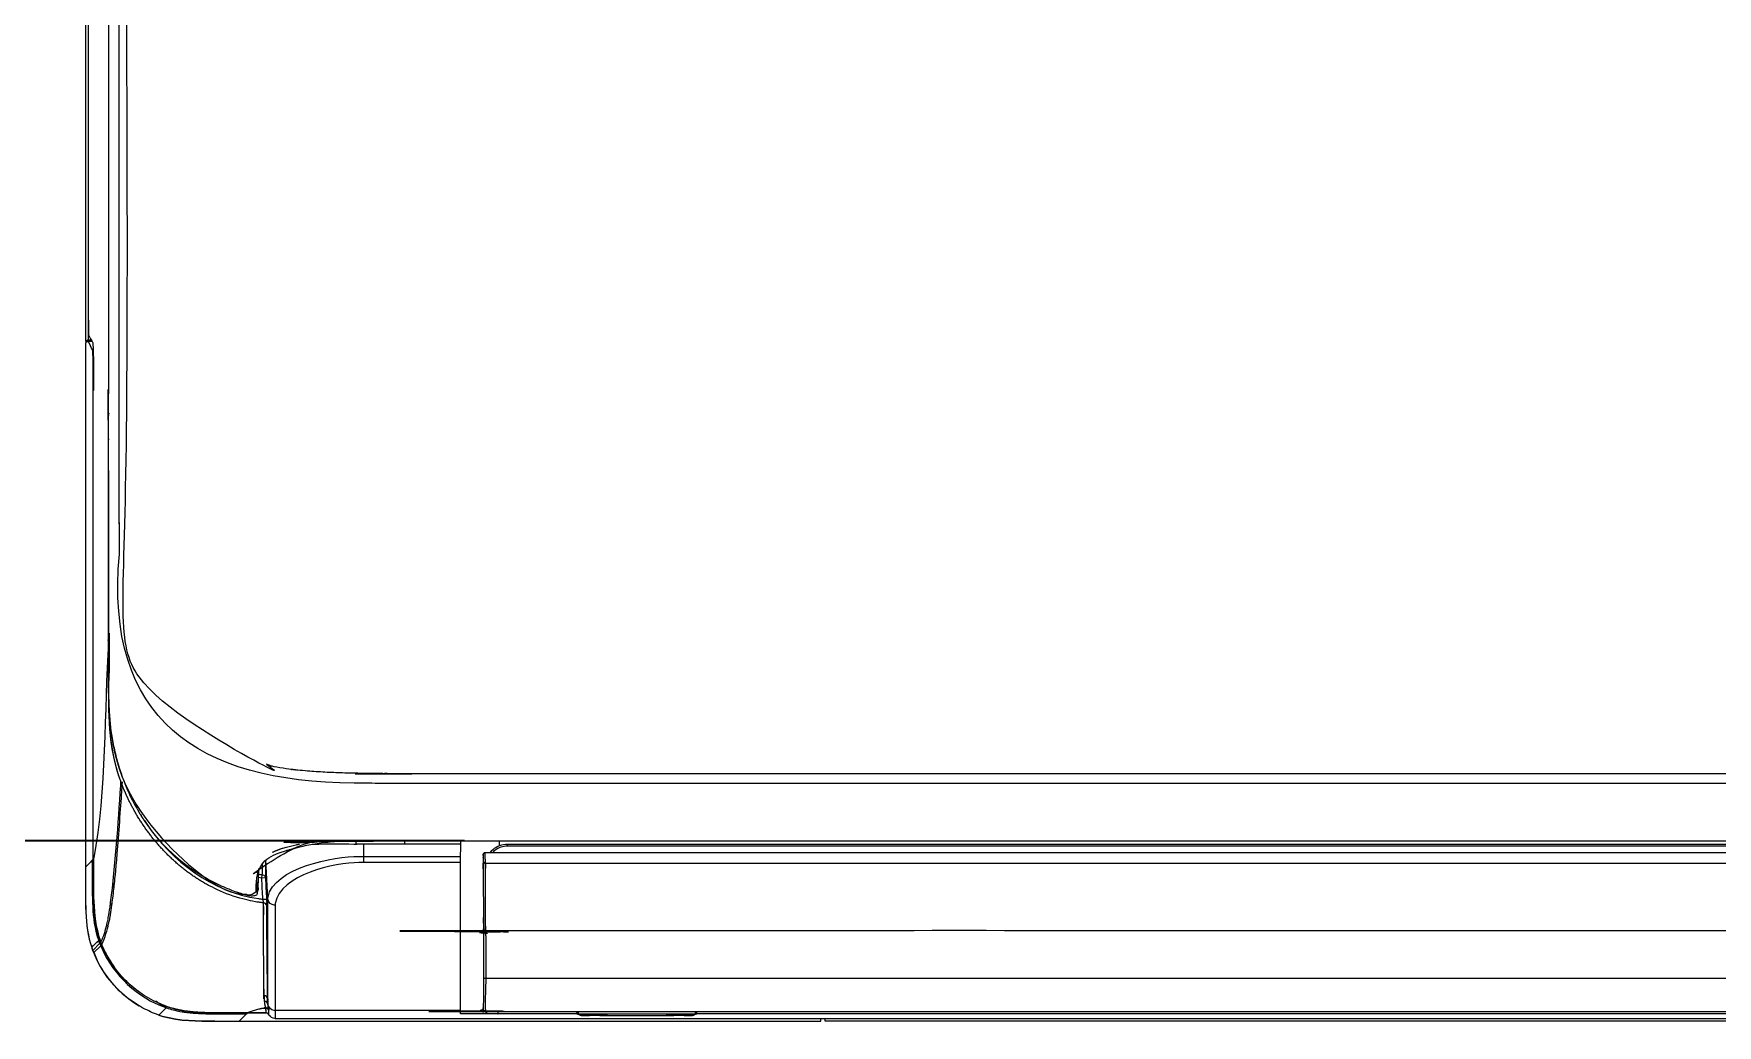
# Model space of a CAD drawing. Header units: millimetres. Extents: x 1291 to 5660, y 748 to 2981.
# Drawn here: x 2935.7 to 3165.5, y 1831.1 to 1966.4 of the extents above; entities that cross this region are included whole.
import ezdxf

# ---------------------------------------------------------------- set-up
doc = ezdxf.new("R2010")
doc.units = ezdxf.units.MM

msp = doc.modelspace()

# ---------------------------------------------------------------- linework, layer by layer
for p, q in [((2980.69, 1855.79), (2980.69, 1853.28)), ((2967.61, 1834.45), (2967.63, 1834.26))]:
    msp.add_line(p, q)
for points in [[(2943.11, 2071.66), (2943.11, 1924.62), (2943.5, 1924.62)], [(2947.36, 1899.49), (2947.34, 1899.49), (2947.34, 2055.33), (2947.36, 2055.33)], [(2943.11, 1924.62), (2942.72, 1924.43), (2943.61, 1924.42)], [(2943.57, 1924.49), (2943.27, 1924.43)], [(2945.8, 1911.08), (2945.95, 1911.08)], [(2945.8, 1887.09), (2945.95, 1887.09)], [(2986.28, 1856.24), (2986.28, 1855.77)], [(2999.19, 1856.24), (2999.19, 1855.53)], [(3635.89, 1855.53), (3635.89, 1855.76), (3000.35, 1855.76)], [(2968.29, 1854.71), (2968.29, 1854.71)], [(2968.3, 1854.71), (2968.31, 1854.72)], [(2997.01, 1854.3), (2997.08, 1854.49), (2997.1, 1854.53), (2997.1, 1854.52), (2997.09, 1854.52), (2997.04, 1854.45), (2997.04, 1854.44), (2997.03, 1854.43)], [(2997.01, 1854.34), (2997.01, 1854.33)], [(2997.01, 1854.26), (2997.01, 1854.28)], [(2997.02, 1853.96), (2997.01, 1854.02)], [(2997.03, 1854.42), (2997.03, 1854.41), (2997.02, 1854.39)], [(2966.19, 1848.99), (2966.19, 1849.03)], [(2945.75, 1845.27), (2945.76, 1845.29)], [(2945.76, 1845.31), (2945.76, 1845.34), (2945.77, 1845.35)], [(2945.77, 1845.37), (2945.77, 1845.38)], [(2945.78, 1845.41), (2945.78, 1845.42), (2945.78, 1845.44)], [(2945.78, 1845.39), (2945.78, 1845.4)], [(2945.79, 1845.47), (2945.8, 1845.47)], [(2945.8, 1845.51), (2945.8, 1845.52)], [(2945.91, 1845.09), (2945.92, 1845.11), (2945.93, 1845.14), (2945.93, 1845.16), (2945.93, 1845.18)], [(2945.93, 1845.21), (2945.94, 1845.21), (2945.94, 1845.22)], [(2967.62, 1834.38), (2967.62, 1834.32)], [(2964.7, 1832.62), (2963.7, 1831.62)], [(2967.29, 1833.48), (2967.28, 1833.47), (2967.27, 1833.47), (2967.27, 1833.47)], [(2967.31, 1833.49), (2967.3, 1833.48)], [(2967.76, 1833.21), (2967.76, 1833.21)], [(2967.77, 1832.51), (2967.77, 1833.15), (2967.76, 1833.16)], [(2967.77, 1833.13), (2967.77, 1833.14)], [(3010.39, 1832.41), (3011.55, 1832.41)], [(3012.95, 1832.41), (3023.03, 1832.41)], [(3024.44, 1832.41), (3025.6, 1832.41)], [(3610.69, 1832.41), (3610.1, 1832.64), (3026.18, 1832.64)], [(3641.95, 1832), (3641.95, 1831.61), (3043.7, 1831.61), (3043.7, 1832)]]:
    msp.add_lwpolyline(points)
for points in [[(2973.66, 1855.78), (2973.93, 1855.79, -0.008737), (2979.35, 1855.81), (2979.69, 1855.8), (2979.69, 1856.26)], [(3000.35, 1855.53), (3000.35, 1855.76), (3000.07, 1855.75, 0.179015), (2998.13, 1854.82), (2997.95, 1854.62)], [(3637.96, 1854.62), (3637.79, 1854.78, 0.16566), (3636.13, 1855.52), (3635.89, 1855.53), (3000.35, 1855.53), (3000.11, 1855.52, 0.16896), (2998.45, 1854.78), (2998.29, 1854.62)], [(2966.39, 1851.71), (2966.44, 1851.7, 0.014667), (2966.83, 1851.63), (2966.87, 1851.62), (2966.88, 1851.77, -0.002678), (2966.89, 1852.88), (2966.89, 1853.21)], [(2993.93, 1833.08), (2968.64, 1833.08), (2968.5, 1833.09, -0.318138), (2967.64, 1833.92), (2967.64, 1833.91), (2967.64, 1836.07), (2967.64, 1836.63), (2967.64, 1848.32), (2967.36, 1853.63)], [(2945.8, 1845.53), (2945.81, 1845.53), (2945.81, 1845.54), (2945.82, 1845.58), (2945.82, 1845.62), (2945.83, 1845.66), (2945.84, 1845.71), (2945.85, 1845.78, 0.010509), (2946.08, 1847.19), (2946.1, 1847.38), (2946.14, 1847.59), (2946.16, 1847.8), (2946.16, 1847.81), (2946.17, 1847.81)], [(2943.69, 1841.37), (2943.75, 1841.26), (2943.78, 1841.14), (2943.69, 1841.37), (2943.73, 1841.28), (2944.71, 1842.26), (2944.7, 1842.25), (2944.71, 1842.22, -0.006322), (2944.54, 1842.66)], [(2943.78, 1841.14, 0.157892), (2949.62, 1833.98), (2950.05, 1833.72)], [(3639.17, 1837.74), (3639.17, 1837.7, -0.316336), (3638.91, 1837.45), (2997.37, 1837.45)], [(3013.99, 1832.43), (3013.95, 1832.43), (3013.93, 1832.42, -0.012324), (3010.56, 1832.42), (3010.55, 1832.43), (3010.01, 1832.64), (3010.01, 1832.64), (3025.97, 1832.64), (3025.44, 1832.43), (3025.43, 1832.42, -0.012324), (3022.06, 1832.42), (3022.04, 1832.43), (3022, 1832.43)]]:
    msp.add_lwpolyline(points, format="xyb")
for points in [[(2967.29, 1851.24), (2967.3, 1851.18), (2966.8, 1851.16), (2966.87, 1851.62), (2966.94, 1851.6, -0.298401)], [(2952.45, 1832.57, -0.038064), (2950.31, 1833.57), (2950.05, 1833.72), (2949.22, 1834.25, -0.133209), (2944.27, 1840.09), (2943.9, 1840.98), (2943.85, 1840.96), (2944.82, 1841.93), (2944.97, 1841.58, 0.206295), (2953.68, 1833.49), (2953.74, 1833.47), (2952.74, 1832.46)]]:
    msp.add_lwpolyline(points, format="xyb", close=True)
msp.add_arc((3025.23, 1832.88), 0.78, 341.9398, 4.8963)
for points, weights, knots in [([(2979.35, 2101.29), (2979.35, 2101.3), (2979.35, 2101.31), (2979.35, 2101.32), (2979.39, 2101.37), (2979.44, 2101.41), (2979.49, 2101.46), (2975.84, 2101.46), (2972.19, 2101.46), (2968.55, 2101.46), (2965.82, 2101.43), (2963.03, 2101.5), (2960.31, 2101.17), (2960.12, 2101.15), (2959.92, 2101.12), (2959.73, 2101.09), (2959.72, 2101.09), (2959.72, 2101.09), (2959.71, 2101.09), (2959.67, 2101.09), (2959.59, 2101.07), (2959.55, 2101.07), (2959.54, 2101.07), (2959.53, 2101.07), (2959.53, 2101.07), (2959.36, 2101.04), (2959.18, 2101.01), (2959.01, 2100.98), (2954.45, 2100.07), (2950.42, 2097.76), (2947.34, 2094.28), (2947.16, 2094.06), (2946.98, 2093.85), (2946.8, 2093.63), (2946.75, 2093.58), (2946.71, 2093.52), (2946.67, 2093.46), (2942.16, 2087.3), (2942.82, 2082.28), (2942.72, 2074.95), (2942.72, 2024.78), (2942.72, 1974.6), (2942.72, 1924.43)], [1, 1, 1, 1, 1, 1, 1, 1, 1, 1, 1, 1, 1, 1, 1, 1, 1, 1, 1, 1, 1, 1, 1, 1, 1, 1, 1, 1, 0.964948511987, 0.964948511987, 1, 1, 1, 1, 1, 1, 1, 1, 1, 1, 1, 1, 1], [0, 0, 0, 0, 1, 1, 1, 2, 2, 2, 3, 3, 3, 4, 4, 4, 5, 5, 5, 6, 6, 6, 7, 7, 7, 8, 8, 8, 9, 9, 9, 9.651426, 9.651426, 9.651426, 10.651426, 10.651426, 10.651426, 11.651426, 11.651426, 11.651426, 12.651426, 12.651426, 12.651426, 13.651426, 13.651426, 13.651426, 13.651426]), ([(3738.44, 1865.44), (3756.58, 1865.09), (3772.7, 1871.08), (3771.19, 1891.97), (3771.19, 1894.54), (3771.19, 1897.11), (3771.19, 1899.68), (3771.19, 1951.55), (3771.19, 2003.42), (3771.19, 2055.29), (3771.19, 2058.02), (3771.18, 2060.74), (3771.18, 2063.46), (3772.54, 2083.18), (3757.44, 2095.67), (3738.52, 2094.87), (3737.74, 2094.87), (3736.96, 2094.88), (3736.17, 2094.89), (3735.47, 2094.89), (3734.77, 2094.89), (3734.07, 2094.9), (3484.07, 2095.21), (3234.07, 2095.2), (2984.08, 2094.89), (2983.81, 2094.89), (2983.54, 2094.89), (2983.27, 2094.89), (2982.18, 2094.87), (2981.08, 2094.86), (2979.99, 2094.85), (2979.73, 2094.85), (2979.47, 2094.84), (2979.21, 2094.84), (2970.79, 2094.72), (2964.48, 2093.02), (2957.88, 2087.59), (2957.65, 2087.39), (2957.42, 2087.18), (2957.18, 2086.98), (2956.96, 2086.76), (2956.73, 2086.55), (2956.51, 2086.34), (2948.36, 2078.09), (2948.16, 2071.47), (2948.25, 2060.36), (2948.25, 2004.99), (2948.25, 1949.61), (2948.25, 1894.23), (2947.82, 1879.34), (2950.73, 1871.2), (2967.27, 1866.62), (2967.52, 1866.56), (2967.77, 1866.51), (2968.02, 1866.45), (2968.03, 1866.45), (2968.03, 1866.45), (2968.04, 1866.45), (2968.05, 1866.45), (2968.05, 1866.45), (2968.06, 1866.45), (2968.94, 1866.26), (2969.83, 1866.11), (2970.73, 1866), (2970.98, 1865.97), (2971.22, 1865.94), (2971.47, 1865.91), (2974.87, 1865.55), (2978.32, 1865.47), (2981.73, 1865.43), (2981.99, 1865.42), (2982.25, 1865.42), (2982.5, 1865.42), (2982.76, 1865.42), (2983.02, 1865.42), (2983.27, 1865.42), (2983.31, 1865.41), (2983.36, 1865.41), (2983.4, 1865.41), (2983.56, 1865.41), (2983.73, 1865.41), (2983.89, 1865.41), (2983.94, 1865.41), (2983.98, 1865.41), (2984.02, 1865.41), (2984.14, 1865.41), (2984.27, 1865.41), (2984.39, 1865.41), (2984.43, 1865.41), (2984.48, 1865.4), (2984.52, 1865.4), (3234.66, 1865.4), (3484.79, 1865.4), (3734.93, 1865.4), (3734.97, 1865.4), (3735.01, 1865.41), (3735.05, 1865.41), (3735.18, 1865.41), (3735.3, 1865.41), (3735.43, 1865.41), (3735.47, 1865.41), (3735.51, 1865.41), (3735.55, 1865.41), (3735.71, 1865.41), (3735.88, 1865.41), (3736.04, 1865.41), (3736.09, 1865.41), (3736.13, 1865.41), (3736.17, 1865.42), (3736.93, 1865.42), (3737.68, 1865.43), (3738.44, 1865.44)], [1, 1, 1, 1, 1, 1, 1, 1, 1, 1, 1, 1, 1, 1, 1, 1, 1, 1, 1, 1, 1, 1, 0.999999493301, 0.999999493301, 1, 1, 1, 1, 1, 1, 1, 1, 1, 1, 1, 1, 1, 1, 1, 1, 1, 1, 1, 1, 1, 1, 1, 1, 1, 1, 1, 1, 1, 1, 1, 1, 1, 1, 1, 1, 1, 0.999399620829, 0.999399620829, 1, 1, 1, 1, 1, 1, 1, 1, 1, 1, 1, 1, 1, 1, 1, 1, 1, 1, 1, 1, 1, 1, 1, 1, 1, 1, 1, 1, 1, 1, 1, 1, 1, 1, 1, 1, 1, 1, 1, 1, 1, 1, 1, 1, 1, 1, 1, 1, 1], [0, 0, 0, 0, 1, 1, 1, 2, 2, 2, 3, 3, 3, 4, 4, 4, 5, 5, 5, 6, 6, 6, 7, 7, 7, 7.002466, 7.002466, 7.002466, 8.002466, 8.002466, 8.002466, 9.002466, 9.002466, 9.002466, 10.002466, 10.002466, 10.002466, 11.002466, 11.002466, 11.002466, 12.002466, 12.002466, 12.002466, 13.002466, 13.002466, 13.002466, 14.002466, 14.002466, 14.002466, 15.002466, 15.002466, 15.002466, 16.002466, 16.002466, 16.002466, 17.002466, 17.002466, 17.002466, 18.002466, 18.002466, 18.002466, 19.002466, 19.002466, 19.002466, 19.087352, 19.087352, 19.087352, 20.087352, 20.087352, 20.087352, 21.087352, 21.087352, 21.087352, 22.087352, 22.087352, 22.087352, 23.087352, 23.087352, 23.087352, 24.087352, 24.087352, 24.087352, 25.087352, 25.087352, 25.087352, 26.087352, 26.087352, 26.087352, 27.087352, 27.087352, 27.087352, 28.087352, 28.087352, 28.087352, 29.087352, 29.087352, 29.087352, 30.087352, 30.087352, 30.087352, 31.087352, 31.087352, 31.087352, 32.087352, 32.087352, 32.087352, 33.087352, 33.087352, 33.087352, 34.087352, 34.087352, 34.087352, 35.087352, 35.087352, 35.087352, 35.087352]), ([(2945.95, 1914.34), (2945.95, 1914.35), (2945.94, 1914.36), (2945.93, 1914.36), (2945.89, 1914.42), (2945.86, 1914.49), (2945.85, 1914.56), (2945.85, 1914.57), (2945.85, 1914.57), (2945.85, 1914.58), (2945.86, 1914.6), (2945.87, 1914.62), (2945.88, 1914.64), (2945.9, 1914.6), (2945.92, 1914.56), (2945.93, 1914.52), (2945.92, 1914.57), (2945.9, 1914.62), (2945.88, 1914.67), (2945.87, 1914.64), (2945.86, 1914.61), (2945.85, 1914.58), (2945.85, 1914.56), (2945.85, 1914.54), (2945.84, 1914.52), (2945.65, 1904.2), (2945.66, 1893.88), (2945.88, 1883.56), (2945.89, 1883.63), (2945.91, 1883.68), (2945.93, 1883.74), (2945.94, 1883.75), (2945.95, 1883.75), (2945.95, 1883.76)], [1, 1, 1, 1, 1, 1, 1, 1, 1, 1, 1, 1, 1, 1, 1, 1, 1, 1, 1, 1, 1, 1, 1, 1, 1, 0.999861893305, 0.999861893305, 1, 1, 1, 1, 1, 1, 1], [0, 0, 0, 0, 1, 1, 1, 2, 2, 2, 3, 3, 3, 4, 4, 4, 5, 5, 5, 6, 6, 6, 7, 7, 7, 8, 8, 8, 8.04071, 8.04071, 8.04071, 9.04071, 9.04071, 9.04071, 10.04071, 10.04071, 10.04071, 10.04071]), ([(2945.95, 1884.58), (2945.95, 1882.79), (2945.96, 1881), (2945.96, 1879.21), (2945.01, 1866.05), (2950.59, 1853.9), (2963.4, 1849.24), (2963.62, 1849.17), (2963.84, 1849.11), (2964.06, 1849.04), (2964.11, 1849.03), (2964.16, 1849.01), (2964.21, 1849), (2964.59, 1848.89), (2965.85, 1848.73), (2966.03, 1849.25), (2966.04, 1849.26), (2966.04, 1849.28), (2966.04, 1849.3), (2966.04, 1849.32), (2966.04, 1849.35), (2966.04, 1849.37), (2966.08, 1850.22), (2966.12, 1851.06), (2966.16, 1851.91), (2966.16, 1851.94), (2966.16, 1851.98), (2966.16, 1852.01), (2966.16, 1852.07), (2966.17, 1852.14), (2966.17, 1852.2), (2966.48, 1854.79), (2971.32, 1855.56), (2973.17, 1855.9), (2973.46, 1855.94), (2973.74, 1855.99), (2974.03, 1856.03), (2974.16, 1856.05), (2974.28, 1856.06), (2974.41, 1856.08), (2975.46, 1856.21), (2976.52, 1856.27), (2977.58, 1856.28), (2977.71, 1856.28), (2977.85, 1856.28), (2977.99, 1856.28), (2978.14, 1856.28), (2978.3, 1856.27), (2978.46, 1856.27), (2979.72, 1856.26), (2980.98, 1856.25), (2982.24, 1856.24), (3233.89, 1856.24), (3485.55, 1856.24), (3737.21, 1856.24), (3738.46, 1856.25), (3739.72, 1856.26), (3740.98, 1856.27), (3741.14, 1856.27), (3741.3, 1856.28), (3741.46, 1856.28), (3741.6, 1856.28), (3741.73, 1856.28), (3741.86, 1856.28), (3742.92, 1856.27), (3743.97, 1856.21), (3745.02, 1856.08), (3745.15, 1856.06), (3745.27, 1856.05), (3745.39, 1856.03), (3745.68, 1855.99), (3745.97, 1855.95), (3746.26, 1855.9), (3748.13, 1855.56), (3752.94, 1854.8), (3753.27, 1852.2), (3753.28, 1852.14), (3753.28, 1852.07), (3753.29, 1852.01), (3753.29, 1851.95), (3753.29, 1851.9), (3753.3, 1851.84), (3753.32, 1851), (3753.38, 1850.15), (3753.4, 1849.31), (3753.41, 1849.31), (3753.41, 1849.3), (3753.41, 1849.3), (3753.41, 1849.28), (3753.41, 1849.26), (3753.41, 1849.25), (3753.61, 1848.72), (3754.83, 1848.89), (3755.23, 1849), (3755.29, 1849.01), (3755.34, 1849.03), (3755.39, 1849.04), (3755.61, 1849.1), (3755.82, 1849.17), (3756.04, 1849.23), (3770.3, 1854.62), (3774.61, 1867.51), (3773.49, 1881.87)], [1, 1, 1, 1, 1, 1, 1, 1, 1, 1, 1, 1, 1, 1, 1, 1, 1, 1, 1, 1, 1, 1, 1, 1, 1, 1, 1, 1, 1, 1, 1, 1, 1, 1, 1, 1, 1, 1, 1, 1, 0.998881785137, 0.998881785137, 1, 1, 1, 1, 1, 1, 1, 0.999996748619, 0.999996748619, 1, 1, 1, 1, 0.999996717854, 0.999996717854, 1, 1, 1, 1, 1, 1, 1, 0.998867150315, 0.998867150315, 1, 1, 1, 1, 1, 1, 1, 1, 1, 1, 1, 1, 1, 1, 1, 1, 1, 1, 1, 1, 1, 1, 1, 1, 1, 1, 1, 1, 1, 1, 1, 1, 1, 1, 1, 1, 1], [0, 0, 0, 0, 1, 1, 1, 2, 2, 2, 3, 3, 3, 4, 4, 4, 5, 5, 5, 6, 6, 6, 7, 7, 7, 8, 8, 8, 9, 9, 9, 10, 10, 10, 11, 11, 11, 12, 12, 12, 13, 13, 13, 13.115855, 13.115855, 13.115855, 14.115855, 14.115855, 14.115855, 15.115855, 15.115855, 15.115855, 15.122101, 15.122101, 15.122101, 16.122101, 16.122101, 16.122101, 16.128377, 16.128377, 16.128377, 17.128377, 17.128377, 17.128377, 18.128377, 18.128377, 18.128377, 18.244988, 18.244988, 18.244988, 19.244988, 19.244988, 19.244988, 20.244988, 20.244988, 20.244988, 21.244988, 21.244988, 21.244988, 22.244988, 22.244988, 22.244988, 23.244988, 23.244988, 23.244988, 24.244988, 24.244988, 24.244988, 25.244988, 25.244988, 25.244988, 26.244988, 26.244988, 26.244988, 27.244988, 27.244988, 27.244988, 28.244988, 28.244988, 28.244988, 29.244988, 29.244988, 29.244988, 30.244988, 30.244988, 30.244988, 30.244988]), ([(2945.95, 1881.81), (2944.78, 1867.28), (2949.46, 1853.97), (2964.14, 1849.01), (2964.37, 1848.95), (2964.59, 1848.9), (2964.82, 1848.84), (2964.83, 1848.84), (2964.85, 1848.83), (2964.86, 1848.83), (2965.16, 1848.76), (2966.01, 1848.65), (2966.19, 1848.98), (2966.19, 1848.99), (2966.19, 1848.99), (2966.19, 1848.99), (2966.19, 1849), (2966.19, 1849), (2966.19, 1849), (2966.21, 1849.03), (2966.21, 1849.05), (2966.21, 1849.07), (2966.21, 1849.08), (2966.21, 1849.08), (2966.21, 1849.09), (2966.21, 1849.65), (2966.22, 1850.21), (2966.22, 1850.77), (2965.93, 1853.24), (2967.71, 1854.06), (2969.74, 1854.78), (2970, 1854.86), (2970.26, 1854.94), (2970.53, 1855.02), (2970.55, 1855.03), (2970.57, 1855.04), (2970.59, 1855.04), (2970.75, 1855.09), (2970.91, 1855.13), (2971.07, 1855.18), (2971.09, 1855.18), (2971.11, 1855.19), (2971.13, 1855.2), (2971.16, 1855.21), (2971.18, 1855.21), (2971.21, 1855.22), (2971.33, 1855.25), (2971.44, 1855.28), (2971.55, 1855.32), (2973.98, 1855.93), (2976.47, 1856.25), (2978.97, 1856.26), (2979.18, 1856.26), (2979.38, 1856.26), (2979.58, 1856.26), (2980.74, 1856.25), (2981.9, 1856.25), (2983.05, 1856.24)], [1, 1, 1, 1, 1, 1, 1, 1, 1, 1, 1, 1, 1, 1, 1, 1, 1, 1, 1, 1, 1, 1, 1, 1, 1, 1, 1, 1, 1, 1, 1, 1, 1, 1, 1, 1, 1, 0.999996525459, 0.999996525459, 1, 1, 1, 1, 1, 1, 1, 1, 1, 1, 0.99510539057, 0.99510539057, 1, 1, 1, 1, 0.999996108628, 0.999996108628, 1], [0, 0, 0, 0, 1, 1, 1, 2, 2, 2, 3, 3, 3, 4, 4, 4, 5, 5, 5, 6, 6, 6, 7, 7, 7, 8, 8, 8, 9, 9, 9, 10, 10, 10, 11, 11, 11, 12, 12, 12, 12.006457, 12.006457, 12.006457, 13.006457, 13.006457, 13.006457, 14.006457, 14.006457, 14.006457, 15.006457, 15.006457, 15.006457, 15.248959, 15.248959, 15.248959, 16.248959, 16.248959, 16.248959, 16.255793, 16.255793, 16.255793, 16.255793]), ([(2967.11, 1835.12), (2967.1, 1835.36), (2967.09, 1835.6), (2967.08, 1835.83), (2967.01, 1839.2), (2967, 1842.57), (2967.03, 1845.94), (2967.04, 1846.55), (2967.04, 1847.16), (2967.04, 1847.77), (2966.77, 1847.81), (2966.5, 1847.85), (2966.22, 1847.89), (2957.96, 1849.15), (2951.18, 1855.64), (2948.02, 1863.17), (2947.91, 1863.43), (2947.81, 1863.68), (2947.71, 1863.93), (2947.7, 1863.74), (2947.69, 1863.55), (2947.67, 1863.36), (2947.41, 1859.07), (2947.07, 1854.78), (2946.65, 1850.49), (2946.65, 1850.44), (2946.64, 1850.38), (2946.63, 1850.32), (2946.63, 1850.27), (2946.62, 1850.21), (2946.62, 1850.16), (2946.61, 1850.1), (2946.6, 1850.05), (2946.6, 1849.99), (2946.59, 1849.94), (2946.59, 1849.88), (2946.58, 1849.83), (2946.51, 1849.1), (2946.42, 1848.38), (2946.32, 1847.66), (2946.32, 1847.66), (2946.32, 1847.65), (2946.32, 1847.64), (2946.32, 1847.64), (2946.32, 1847.64), (2946.32, 1847.63), (2946.32, 1847.63), (2946.32, 1847.62), (2946.31, 1847.62), (2946.25, 1846.99), (2946.13, 1846.33), (2946.03, 1845.69), (2946.02, 1845.64), (2946.01, 1845.58), (2946, 1845.53), (2945.99, 1845.49), (2945.99, 1845.44), (2945.98, 1845.4), (2945.97, 1845.37), (2945.96, 1845.33), (2945.95, 1845.3), (2945.95, 1845.27), (2945.95, 1845.25), (2945.94, 1845.22)], [1, 1, 1, 1, 0.999916451614, 0.999916451614, 1, 1, 1, 1, 1, 1, 1, 1, 1, 1, 1, 1, 1, 1, 1, 1, 0.999886893991, 0.999886893991, 1, 1, 1, 1, 1, 1, 1, 1, 1, 1, 1, 1, 1, 0.999933352995, 0.999933352995, 1, 1, 1, 1, 1, 1, 1, 1, 1, 1, 1, 1, 1, 1, 1, 1, 1, 1, 1, 1, 1, 1, 1, 1, 1], [0, 0, 0, 0, 1, 1, 1, 1.031664, 1.031664, 1.031664, 2.031664, 2.031664, 2.031664, 3.031664, 3.031664, 3.031664, 4.031664, 4.031664, 4.031664, 5.031664, 5.031664, 5.031664, 6.031664, 6.031664, 6.031664, 6.068506, 6.068506, 6.068506, 7.068506, 7.068506, 7.068506, 8.068506, 8.068506, 8.068506, 9.068506, 9.068506, 9.068506, 10.068506, 10.068506, 10.068506, 10.096786, 10.096786, 10.096786, 11.096786, 11.096786, 11.096786, 12.096786, 12.096786, 12.096786, 13.096786, 13.096786, 13.096786, 14.096786, 14.096786, 14.096786, 15.096786, 15.096786, 15.096786, 16.096786, 16.096786, 16.096786, 17.096786, 17.096786, 17.096786, 18.096786, 18.096786, 18.096786, 18.096786]), ([(2993.97, 1855.77), (2990.36, 1855.77), (2986.74, 1855.77), (2983.13, 1855.77), (2982.38, 1855.79), (2981.63, 1855.77), (2980.88, 1855.79), (2980.68, 1855.79), (2980.49, 1855.79), (2980.29, 1855.79), (2980.12, 1855.79), (2979.96, 1855.8), (2979.79, 1855.8), (2979.76, 1855.8), (2979.72, 1855.8), (2979.69, 1855.8)], [1, 1, 1, 1, 1, 1, 1, 1, 1, 1, 0.999814232888, 0.999814232888, 1, 1, 1, 1], [0, 0, 0, 0, 1, 1, 1, 2, 2, 2, 3, 3, 3, 3.047216, 3.047216, 3.047216, 4.047216, 4.047216, 4.047216, 4.047216]), ([(2966.21, 1849.29), (2966.22, 1849.3), (2966.22, 1849.3), (2966.23, 1849.31), (2966.27, 1849.38), (2966.28, 1849.44), (2966.29, 1849.52), (2966.29, 1849.53), (2966.29, 1849.54), (2966.29, 1849.55), (2966.3, 1849.64), (2966.3, 1849.73), (2966.31, 1849.83), (2966.34, 1850.6), (2966.38, 1851.38), (2966.4, 1852.15), (2966.41, 1852.25), (2966.41, 1852.35), (2966.42, 1852.45)], [1, 1, 1, 1, 1, 1, 1, 1, 1, 1, 1, 1, 1, 0.999980613318, 0.999980613318, 1, 1, 1, 1], [0, 0, 0, 0, 1, 1, 1, 2, 2, 2, 3, 3, 3, 4, 4, 4, 4.015253, 4.015253, 4.015253, 5.015253, 5.015253, 5.015253, 5.015253]), ([(2997.02, 1853.5), (2997.02, 1853.49), (2997.02, 1853.48), (2997.02, 1853.47), (2997.02, 1853.11), (2997.02, 1852.76), (2997.03, 1852.4), (2997.03, 1850.21), (2997.04, 1848.02), (2997.06, 1845.84), (2997.06, 1845.31), (2997.06, 1844.78), (2997.06, 1844.26), (2997.06, 1844.12), (2997.06, 1843.98), (2997.06, 1843.85), (2997.08, 1840.36), (2997.08, 1836.87), (2997.04, 1833.38), (2997.04, 1833.33), (2997.04, 1833.29), (2997.03, 1833.25), (2997.03, 1833.23), (2997.04, 1833.22), (2997.04, 1833.2), (2997.05, 1833.08), (2997.18, 1832.96), (2997.29, 1832.95)], [1, 1, 1, 1, 1, 1, 1, 0.999999728494, 0.999999728494, 1, 1, 1, 1, 1, 1, 1, 0.999979062116, 0.999979062116, 1, 1, 1, 1, 1, 1, 1, 1, 1, 1], [0, 0, 0, 0, 1, 1, 1, 2, 2, 2, 2.001805, 2.001805, 2.001805, 3.001805, 3.001805, 3.001805, 4.001805, 4.001805, 4.001805, 4.017656, 4.017656, 4.017656, 5.017656, 5.017656, 5.017656, 6.017656, 6.017656, 6.017656, 7.017656, 7.017656, 7.017656, 7.017656]), ([(2997.06, 1844.26), (2997.06, 1844.25), (2997.06, 1844.23), (2997.06, 1844.22), (2997.08, 1844.1), (2997.2, 1843.99), (2997.31, 1843.98), (2997.33, 1843.98), (2997.35, 1843.98), (2997.36, 1843.98), (2997.36, 1844.24), (2997.36, 1844.49), (2997.36, 1844.75), (2997.35, 1847.21), (2997.34, 1849.68), (2997.33, 1852.14), (2997.32, 1852.49), (2997.32, 1852.85), (2997.32, 1853.21), (2997.32, 1853.38), (2997.32, 1853.54), (2997.32, 1853.71), (2997.32, 1853.75), (2997.31, 1853.78), (2997.31, 1853.82), (2997.31, 1853.95), (2997.31, 1854.08), (2997.31, 1854.2), (2997.31, 1854.23), (2997.31, 1854.25), (2997.31, 1854.28), (2997.31, 1854.39), (2997.31, 1854.5), (2997.31, 1854.62)], [1, 1, 1, 1, 1, 1, 1, 1, 1, 1, 1, 1, 1, 0.999999785303, 0.999999785303, 1, 1, 1, 1, 1, 1, 1, 1, 1, 1, 1, 1, 1, 1, 1, 1, 1, 1, 1], [0, 0, 0, 0, 1, 1, 1, 2, 2, 2, 3, 3, 3, 4, 4, 4, 4.001605, 4.001605, 4.001605, 5.001605, 5.001605, 5.001605, 6.001605, 6.001605, 6.001605, 7.001605, 7.001605, 7.001605, 8.001605, 8.001605, 8.001605, 9.001605, 9.001605, 9.001605, 10.001605, 10.001605, 10.001605, 10.001605]), ([(2967.61, 1834.51), (2967.61, 1834.56), (2967.61, 1834.6), (2967.61, 1834.65), (2967.6, 1834.89), (2967.59, 1835.13), (2967.58, 1835.37), (2967.5, 1838.74), (2967.47, 1842.12), (2967.48, 1845.49), (2967.48, 1846.1), (2967.49, 1846.72), (2967.49, 1847.33), (2967.49, 1847.36), (2967.49, 1847.39), (2967.49, 1847.42), (2967.49, 1847.42), (2967.48, 1847.43), (2967.48, 1847.44), (2967.48, 1847.42), (2967.48, 1847.4), (2967.48, 1847.39), (2967.45, 1847.57), (2967.29, 1847.72), (2967.11, 1847.76), (2967.09, 1847.76), (2967.07, 1847.77), (2967.04, 1847.77), (2967.04, 1847.78), (2967.04, 1847.8), (2967.04, 1847.81), (2967.04, 1847.81), (2967.04, 1847.81), (2967.04, 1847.81), (2967.04, 1847.87), (2967.02, 1847.92), (2967.01, 1847.98), (2967.01, 1847.99), (2967.01, 1848), (2967.01, 1848.01), (2967.01, 1848.01), (2967, 1848.02), (2967, 1848.02), (2966.99, 1848.09), (2966.97, 1848.16), (2966.96, 1848.23), (2966.96, 1848.23), (2966.95, 1848.24), (2966.95, 1848.25), (2966.95, 1848.25), (2966.95, 1848.26), (2966.95, 1848.26), (2967.12, 1848.27), (2967.28, 1848.28), (2967.45, 1848.29)], [1, 1, 1, 1, 1, 1, 1, 0.999934147166, 0.999934147166, 1, 1, 1, 1, 1, 1, 1, 1, 1, 1, 1, 1, 1, 1, 1, 1, 1, 1, 1, 1, 1, 1, 1, 1, 1, 1, 1, 1, 1, 1, 1, 1, 1, 1, 1, 1, 1, 1, 1, 1, 1, 1, 1, 1, 1, 1], [0, 0, 0, 0, 1, 1, 1, 2, 2, 2, 2.028111, 2.028111, 2.028111, 3.028111, 3.028111, 3.028111, 4.028111, 4.028111, 4.028111, 5.028111, 5.028111, 5.028111, 6.028111, 6.028111, 6.028111, 7.028111, 7.028111, 7.028111, 8.028111, 8.028111, 8.028111, 9.028111, 9.028111, 9.028111, 10.028111, 10.028111, 10.028111, 11.028111, 11.028111, 11.028111, 12.028111, 12.028111, 12.028111, 13.028111, 13.028111, 13.028111, 14.028111, 14.028111, 14.028111, 15.028111, 15.028111, 15.028111, 16.028111, 16.028111, 16.028111, 17.028111, 17.028111, 17.028111, 17.028111]), ([(3638.9, 1833.08), (3638.87, 1834.05), (3638.88, 1835.02), (3638.87, 1835.99), (3638.87, 1837.77), (3638.87, 1839.55), (3638.87, 1841.34), (3638.87, 1841.45), (3638.87, 1841.57), (3638.87, 1841.69), (3638.87, 1842.45), (3638.87, 1843.21), (3638.87, 1843.98), (3425.04, 1843.98), (3211.2, 1843.98), (2997.36, 1843.98), (2997.36, 1843.84), (2997.36, 1843.7), (2997.36, 1843.57), (2997.36, 1843.43), (2997.36, 1843.3), (2997.37, 1843.17), (2997.37, 1842.45), (2997.37, 1841.72), (2997.37, 1841), (2997.37, 1840.89), (2997.37, 1840.78), (2997.37, 1840.67), (2997.37, 1839.11), (2997.37, 1837.55), (2997.37, 1835.99), (2997.37, 1835.02), (2997.36, 1834.05), (2997.34, 1833.08), (2997.34, 1833.04), (2997.34, 1832.99), (2997.33, 1832.95), (3211.22, 1832.95), (3425.11, 1832.96), (3638.99, 1832.96)], [1, 1, 1, 1, 1, 1, 1, 1, 1, 1, 1, 1, 1, 1, 1, 1, 1, 1, 1, 1, 1, 1, 1, 1, 1, 1, 1, 1, 1, 1, 1, 0.999965393649, 0.999965393649, 1, 1, 1, 1, 1, 1, 1], [0, 0, 0, 0, 1, 1, 1, 2, 2, 2, 3, 3, 3, 4, 4, 4, 5, 5, 5, 6, 6, 6, 7, 7, 7, 8, 8, 8, 9, 9, 9, 10, 10, 10, 10.020378, 10.020378, 10.020378, 11.020378, 11.020378, 11.020378, 12.020378, 12.020378, 12.020378, 12.020378]), ([(2967.32, 1833.45), (2967.33, 1833.45), (2967.33, 1833.45), (2967.33, 1833.44), (2967.33, 1833.21), (2967.33, 1832.98), (2967.34, 1832.76), (2965.53, 1832.76), (2963.71, 1832.76), (2961.9, 1832.76), (2959.95, 1832.77), (2957.9, 1832.74), (2955.96, 1833.08), (2955.84, 1833.1), (2955.72, 1833.12), (2955.59, 1833.14), (2955.47, 1833.17), (2955.35, 1833.2), (2955.23, 1833.22), (2954.99, 1833.28), (2954.75, 1833.35), (2954.51, 1833.41), (2950.62, 1834.59), (2947.49, 1837.17), (2945.59, 1840.76), (2945.48, 1840.98), (2945.37, 1841.2), (2945.26, 1841.42), (2945.16, 1841.65), (2945.06, 1841.87), (2944.96, 1842.1)], [1, 1, 1, 1, 1, 1, 1, 1, 1, 1, 1, 1, 1, 1, 1, 1, 1, 1, 1, 1, 1, 1, 0.948488004202, 0.948488004202, 1, 1, 1, 1, 1, 1, 1], [0, 0, 0, 0, 1, 1, 1, 2, 2, 2, 3, 3, 3, 4, 4, 4, 5, 5, 5, 6, 6, 6, 7, 7, 7, 7.791374, 7.791374, 7.791374, 8.791374, 8.791374, 8.791374, 9.791374, 9.791374, 9.791374, 9.791374]), ([(2967.11, 1835.09), (2967.12, 1834.85), (2967.14, 1834.61), (2967.14, 1834.38), (2967.14, 1834.37), (2967.14, 1834.37), (2967.14, 1834.36), (2967.15, 1834.32), (2967.15, 1834.28), (2967.15, 1834.24), (2967.16, 1834), (2967.23, 1833.77), (2967.3, 1833.54), (2967.3, 1833.52), (2967.31, 1833.5), (2967.31, 1833.49), (2967.33, 1833.49), (2967.35, 1833.49), (2967.37, 1833.49), (2967.51, 1833.47), (2967.65, 1833.39), (2967.73, 1833.27), (2967.74, 1833.25), (2967.75, 1833.24), (2967.76, 1833.22), (2967.75, 1833.2), (2967.75, 1833.17), (2967.74, 1833.15), (2967.66, 1833.27), (2967.53, 1833.34), (2967.39, 1833.36), (2967.21, 1833.36), (2967.04, 1833.36), (2966.86, 1833.36), (2966.77, 1833.34), (2966.67, 1833.32), (2966.58, 1833.3), (2966.04, 1833.17), (2965.49, 1833.05), (2964.99, 1832.81), (2964.95, 1832.79), (2964.91, 1832.77), (2964.87, 1832.76)], [1, 1, 1, 1, 1, 1, 1, 1, 1, 1, 1, 1, 1, 1, 1, 1, 1, 1, 1, 1, 1, 1, 1, 1, 1, 1, 1, 1, 0.943508170041, 0.943508170041, 1, 1, 1, 1, 1, 1, 1, 1, 1, 1, 1, 1, 1], [0, 0, 0, 0, 1, 1, 1, 2, 2, 2, 3, 3, 3, 4, 4, 4, 5, 5, 5, 6, 6, 6, 7, 7, 7, 8, 8, 8, 9, 9, 9, 9.829276, 9.829276, 9.829276, 10.829276, 10.829276, 10.829276, 11.829276, 11.829276, 11.829276, 12.829276, 12.829276, 12.829276, 13.829276, 13.829276, 13.829276, 13.829276]), ([(2953.78, 1833.45), (2954.52, 1833.2), (2955.28, 1833.02), (2956.05, 1832.9), (2956.12, 1832.89), (2956.2, 1832.88), (2956.27, 1832.87), (2956.34, 1832.86), (2956.42, 1832.85), (2956.49, 1832.84), (2957.92, 1832.66), (2959.38, 1832.64), (2960.82, 1832.63), (2960.85, 1832.63), (2960.89, 1832.63), (2960.92, 1832.62), (2962.18, 1832.62), (2963.44, 1832.62), (2964.7, 1832.62), (2964.71, 1832.63), (2964.71, 1832.63), (2964.71, 1832.63), (2964.74, 1832.66), (2964.79, 1832.7), (2964.82, 1832.72), (2964.82, 1832.72), (2964.83, 1832.72), (2964.84, 1832.73)], [1, 0.997464831282, 0.997464831282, 1, 1, 1, 1, 1, 1, 1, 1, 1, 1, 1, 1, 1, 1, 1, 1, 1, 1, 1, 1, 1, 1, 1, 1, 1], [0, 0, 0, 0, 0.174474, 0.174474, 0.174474, 1.174474, 1.174474, 1.174474, 2.174474, 2.174474, 2.174474, 3.174474, 3.174474, 3.174474, 4.174474, 4.174474, 4.174474, 5.174474, 5.174474, 5.174474, 6.174474, 6.174474, 6.174474, 7.174474, 7.174474, 7.174474, 8.174474, 8.174474, 8.174474, 8.174474])]:
    msp.add_rational_spline(points, weights, degree=3, knots=knots)
for points, knots in [([(2947.7, 1863.97), (2947.66, 1864.06), (2947.63, 1864.15), (2947.59, 1864.24), (2947.59, 1864.25), (2947.58, 1864.27), (2947.58, 1864.28), (2947.57, 1864.31), (2947.55, 1864.34), (2947.54, 1864.37), (2947.44, 1864.63), (2947.36, 1864.91), (2947.26, 1865.17), (2947.25, 1865.2), (2947.24, 1865.24), (2947.23, 1865.27), (2947.22, 1865.3), (2947.21, 1865.34), (2947.2, 1865.37), (2945.75, 1869.89), (2945.93, 1874.78), (2945.88, 1879.48), (2945.91, 1939.13), (2945.93, 1998.78), (2945.95, 2058.43), (2945.95, 2060.54), (2945.96, 2062.66), (2945.96, 2064.77), (2944.55, 2087.31), (2959.5, 2100.34), (2981.67, 2098.36), (2983.07, 2098.37), (2984.48, 2098.37), (2985.89, 2098.37)], [0, 0, 0, 0, 1, 1, 1, 2, 2, 2, 3, 3, 3, 4, 4, 4, 5, 5, 5, 6, 6, 6, 7, 7, 7, 8, 8, 8, 9, 9, 9, 10, 10, 10, 11, 11, 11, 11]), ([(2943.78, 1923.2), (2943.76, 1923.2), (2943.74, 1923.2), (2943.72, 1923.2), (2943.51, 1923.6), (2943.31, 1924.01), (2943.11, 1924.42), (2942.98, 1924.36), (2942.86, 1924.29), (2942.73, 1924.23), (2942.73, 1900.37), (2942.73, 1876.51), (2942.73, 1852.66), (2942.73, 1852.47), (2942.73, 1852.29), (2942.73, 1852.11), (2942.81, 1848.82), (2942.5, 1845.44), (2943.4, 1842.24), (2943.46, 1842.06), (2943.52, 1841.88), (2943.58, 1841.69), (2943.58, 1841.69), (2943.58, 1841.69), (2943.58, 1841.69)], [0, 0, 0, 0, 1, 1, 1, 2, 2, 2, 3, 3, 3, 4, 4, 4, 5, 5, 5, 6, 6, 6, 7, 7, 7, 8, 8, 8, 8]), ([(2943.13, 1927.3), (2943.14, 1926.65), (2943.12, 1925.98), (2943.16, 1925.33), (2943.16, 1925.32), (2943.16, 1925.31), (2943.16, 1925.3), (2943.35, 1924.93), (2943.53, 1924.56), (2943.72, 1924.19), (2943.72, 1924.16), (2943.73, 1924.12), (2943.74, 1924.09), (2943.83, 1922.28), (2943.82, 1920.43), (2943.83, 1918.62), (2943.83, 1918.31), (2943.83, 1918), (2943.83, 1917.69)], [0, 0, 0, 0, 1, 1, 1, 2, 2, 2, 3, 3, 3, 4, 4, 4, 5, 5, 5, 6, 6, 6, 6]), ([(2944.8, 1842.4), (2944.73, 1842.59), (2944.67, 1842.77), (2944.6, 1842.95), (2943.81, 1845.33), (2943.84, 1847.84), (2943.8, 1850.31), (2943.8, 1873.37), (2943.8, 1896.43), (2943.8, 1919.5), (2943.78, 1920.69), (2943.8, 1921.92), (2943.73, 1923.12), (2943.73, 1923.14), (2943.72, 1923.17), (2943.72, 1923.2)], [0, 0, 0, 0, 1, 1, 1, 2, 2, 2, 3, 3, 3, 4, 4, 4, 5, 5, 5, 5]), ([(3772.09, 1899.68), (3772.08, 1897.37), (3772.08, 1895.05), (3772.07, 1892.73), (3773.69, 1870.85), (3758, 1863.71), (3738.41, 1864.1), (3737.67, 1864.09), (3736.92, 1864.08), (3736.18, 1864.08), (3736.1, 1864.08), (3736.01, 1864.08), (3735.93, 1864.08), (3735.89, 1864.07), (3735.85, 1864.07), (3735.81, 1864.07), (3735.56, 1864.07), (3735.3, 1864.07), (3735.05, 1864.07), (3735.01, 1864.07), (3734.97, 1864.07), (3734.93, 1864.07), (3484.79, 1864.07), (3234.66, 1864.07), (2984.52, 1864.07), (2984.48, 1864.07), (2984.43, 1864.07), (2984.39, 1864.07), (2984.14, 1864.07), (2983.89, 1864.07), (2983.64, 1864.07), (2983.6, 1864.07), (2983.56, 1864.07), (2983.51, 1864.08), (2983.43, 1864.08), (2983.35, 1864.08), (2983.26, 1864.08), (2981.98, 1864.09), (2980.7, 1864.11), (2979.41, 1864.13), (2958.12, 1864.24), (2945.27, 1872.84), (2947.36, 1895.39), (2947.36, 1896.82), (2947.36, 1898.25), (2947.36, 1899.68)], [0, 0, 0, 0, 1, 1, 1, 2, 2, 2, 3, 3, 3, 4, 4, 4, 5, 5, 5, 6, 6, 6, 7, 7, 7, 8, 8, 8, 9, 9, 9, 10, 10, 10, 11, 11, 11, 12, 12, 12, 13, 13, 13, 14, 14, 14, 15, 15, 15, 15]), ([(2945.84, 1883.66), (2945.85, 1883.64), (2945.85, 1883.62), (2945.85, 1883.6), (2945.86, 1883.57), (2945.87, 1883.54), (2945.88, 1883.52), (2945.88, 1883.48), (2945.88, 1883.44), (2945.88, 1883.4), (2945.27, 1874.17), (2945.59, 1862.9), (2943.86, 1853.91), (2943.85, 1853.89), (2943.84, 1853.87), (2943.83, 1853.85), (2943.83, 1853.66), (2943.83, 1853.47), (2943.83, 1853.28), (2943.93, 1849.76), (2943.53, 1846.09), (2944.73, 1842.7), (2944.76, 1842.61), (2944.8, 1842.52), (2944.83, 1842.42), (2944.84, 1842.44), (2944.85, 1842.45), (2944.86, 1842.47), (2944.86, 1842.48), (2944.87, 1842.5), (2944.88, 1842.52), (2945.24, 1843.16), (2945.45, 1844.01), (2945.63, 1844.73), (2945.64, 1844.74), (2945.64, 1844.75), (2945.64, 1844.76), (2945.64, 1844.78), (2945.65, 1844.79), (2945.65, 1844.8), (2945.65, 1844.82), (2945.66, 1844.83), (2945.66, 1844.84), (2945.66, 1844.86), (2945.66, 1844.87), (2945.67, 1844.88), (2945.7, 1844.99), (2945.72, 1845.11), (2945.74, 1845.23), (2945.75, 1845.23), (2945.75, 1845.24), (2945.75, 1845.25)], [0, 0, 0, 0, 1, 1, 1, 2, 2, 2, 3, 3, 3, 4, 4, 4, 5, 5, 5, 6, 6, 6, 7, 7, 7, 8, 8, 8, 9, 9, 9, 10, 10, 10, 11, 11, 11, 12, 12, 12, 13, 13, 13, 14, 14, 14, 15, 15, 15, 16, 16, 16, 17, 17, 17, 17]), ([(2945.85, 1883.6), (2945.85, 1883.61), (2945.85, 1883.62), (2945.85, 1883.62), (2945.86, 1883.71), (2945.89, 1883.8), (2945.93, 1883.87), (2945.94, 1883.88), (2945.95, 1883.89), (2945.95, 1883.89)], [0, 0, 0, 0, 1, 1, 1, 2, 2, 2, 3, 3, 3, 3]), ([(2946.17, 1847.82), (2946.84, 1853.1), (2947.19, 1858.49), (2947.55, 1863.81), (2947.56, 1863.96), (2947.57, 1864.12), (2947.58, 1864.28), (2947.52, 1864.43), (2947.47, 1864.58), (2947.42, 1864.72), (2945.42, 1870.43), (2946.02, 1876.61), (2945.88, 1882.53), (2945.88, 1882.86), (2945.88, 1883.18), (2945.88, 1883.51), (2945.91, 1883.51), (2945.93, 1883.51), (2945.95, 1883.51)], [0, 0, 0, 0, 1, 1, 1, 2, 2, 2, 3, 3, 3, 4, 4, 4, 5, 5, 5, 6, 6, 6, 6]), ([(2950.71, 1859.13), (2950.82, 1858.97), (2950.93, 1858.8), (2951.04, 1858.63), (2954.55, 1853.42), (2960.04, 1849.29), (2966.35, 1848.35), (2966.55, 1848.32), (2966.75, 1848.29), (2966.95, 1848.26), (2966.9, 1849.23), (2966.85, 1850.19), (2966.8, 1851.16), (2966.78, 1851.16), (2966.77, 1851.16), (2966.76, 1851.16), (2966.64, 1851.18), (2966.53, 1851.21), (2966.41, 1851.23), (2966.4, 1851.23), (2966.38, 1851.23), (2966.37, 1851.23)], [0, 0, 0, 0, 1, 1, 1, 2, 2, 2, 3, 3, 3, 4, 4, 4, 5, 5, 5, 6, 6, 6, 7, 7, 7, 7]), ([(2968.64, 1847.46), (2968.59, 1847.46), (2968.54, 1847.46), (2968.49, 1847.47), (2968.1, 1847.51), (2967.73, 1847.8), (2967.65, 1848.19), (2967.65, 1848.24), (2967.64, 1848.28), (2967.64, 1848.32), (2967.64, 1848.4), (2967.65, 1848.49), (2967.65, 1848.57), (2968.4, 1852.55), (2976.76, 1854.18), (2980.02, 1854.1), (2980.24, 1854.1), (2980.47, 1854.11), (2980.69, 1854.11), (2985.11, 1854.11), (2989.52, 1854.11), (2993.94, 1854.11), (2993.95, 1854.66), (2993.96, 1855.22), (2993.97, 1855.77), (2993.98, 1855.93), (2993.99, 1856.09), (2993.99, 1856.24)], [0, 0, 0, 0, 1, 1, 1, 2, 2, 2, 3, 3, 3, 4, 4, 4, 5, 5, 5, 6, 6, 6, 7, 7, 7, 8, 8, 8, 9, 9, 9, 9]), ([(2968.28, 1854.71), (2968.28, 1854.71), (2968.28, 1854.7), (2968.28, 1854.7), (2968.28, 1854.7), (2968.28, 1854.7), (2968.27, 1854.7), (2968.36, 1854.74), (2968.44, 1854.78), (2968.52, 1854.82), (2969.47, 1855.24), (2970.47, 1855.49), (2971.48, 1855.71), (2971.64, 1855.74), (2971.8, 1855.76), (2971.95, 1855.79)], [0, 0, 0, 0, 1, 1, 1, 2, 2, 2, 3, 3, 3, 4, 4, 4, 5, 5, 5, 5]), ([(2968.32, 1854.72), (2968.37, 1854.75), (2968.42, 1854.77), (2968.47, 1854.79), (2968.93, 1855.01), (2969.39, 1855.16), (2969.87, 1855.31), (2969.94, 1855.32), (2970, 1855.34), (2970.07, 1855.36)], [0, 0, 0, 0, 1, 1, 1, 2, 2, 2, 3, 3, 3, 3]), ([(2993.93, 1853.28), (2989.51, 1853.28), (2985.1, 1853.28), (2980.69, 1853.28), (2980.48, 1853.27), (2980.27, 1853.27), (2980.06, 1853.27), (2976.82, 1853.32), (2969.3, 1851.64), (2968.65, 1847.7), (2968.64, 1847.62), (2968.64, 1847.54), (2968.64, 1847.46), (2968.64, 1842.3), (2968.64, 1837.15), (2968.64, 1832), (3229.36, 1832), (3490.08, 1832), (3750.81, 1832), (3750.81, 1832.88), (3750.81, 1833.76), (3750.81, 1834.64), (3750.81, 1834.72), (3750.81, 1834.8), (3750.81, 1834.88), (3750.81, 1839.07), (3750.81, 1843.26), (3750.81, 1847.46), (3750.81, 1847.54), (3750.8, 1847.62), (3750.8, 1847.71), (3750.12, 1851.65), (3742.64, 1853.32), (3739.38, 1853.27), (3739.17, 1853.27), (3738.96, 1853.27), (3738.75, 1853.28), (3706.61, 1853.28), (3674.46, 1853.28), (3642.31, 1853.28)], [0, 0, 0, 0, 1, 1, 1, 2, 2, 2, 3, 3, 3, 4, 4, 4, 5, 5, 5, 6, 6, 6, 7, 7, 7, 8, 8, 8, 9, 9, 9, 10, 10, 10, 11, 11, 11, 12, 12, 12, 13, 13, 13, 13]), ([(2943.8, 1853.73), (2943.44, 1853.37), (2943.09, 1853.01), (2942.73, 1852.66), (2942.73, 1852.47), (2942.73, 1852.29), (2942.73, 1852.11), (2942.81, 1848.81), (2942.5, 1845.43), (2943.41, 1842.22), (2943.46, 1842.04), (2943.52, 1841.87), (2943.58, 1841.69), (2943.9, 1842.02), (2944.22, 1842.34), (2944.54, 1842.66), (2944.47, 1842.88), (2944.4, 1843.1), (2944.33, 1843.32), (2943.54, 1846.2), (2943.75, 1849.4), (2943.7, 1852.38), (2943.7, 1852.79), (2943.7, 1853.21), (2943.7, 1853.62)], [0, 0, 0, 0, 1, 1, 1, 2, 2, 2, 3, 3, 3, 4, 4, 4, 5, 5, 5, 6, 6, 6, 7, 7, 7, 8, 8, 8, 8]), ([(2943.8, 1853.79), (2943.8, 1853.78), (2943.8, 1853.78), (2943.79, 1853.77), (2943.77, 1853.7), (2943.76, 1853.69), (2943.71, 1853.64)], [0, 0, 0, 0, 1, 1, 1, 2, 2, 2, 2]), ([(2967.3, 1853.58), (2967.3, 1852.78), (2967.3, 1851.98), (2967.3, 1851.18), (2967.35, 1850.22), (2967.4, 1849.25), (2967.45, 1848.29), (2967.45, 1848.27), (2967.45, 1848.26), (2967.45, 1848.25), (2967.45, 1848.24), (2967.45, 1848.23), (2967.46, 1848.22), (2967.45, 1848.12), (2967.47, 1848.02), (2967.47, 1847.92), (2967.47, 1847.91), (2967.47, 1847.89), (2967.47, 1847.88), (2967.47, 1847.86), (2967.47, 1847.84), (2967.47, 1847.82), (2967.48, 1847.69), (2967.48, 1847.56), (2967.48, 1847.44)], [0, 0, 0, 0, 1, 1, 1, 2, 2, 2, 3, 3, 3, 4, 4, 4, 5, 5, 5, 6, 6, 6, 7, 7, 7, 8, 8, 8, 8]), ([(3639.18, 1844.22), (3639.17, 1844.11), (3639.04, 1843.98), (3638.92, 1843.98), (3638.9, 1843.98), (3638.89, 1843.98), (3638.87, 1843.98), (3638.88, 1844.24), (3638.88, 1844.49), (3638.88, 1844.75), (3638.88, 1847.21), (3638.91, 1849.68), (3638.91, 1852.14), (3638.92, 1852.49), (3638.92, 1852.85), (3638.92, 1853.21), (3638.92, 1853.51), (3638.92, 1853.82), (3638.92, 1854.13), (3638.92, 1854.15), (3638.92, 1854.18), (3638.92, 1854.2), (3638.92, 1854.34), (3638.92, 1854.48), (3638.92, 1854.62), (3425.04, 1854.61), (3211.16, 1854.61), (2997.27, 1854.61), (2997.27, 1854.61), (2997.27, 1854.61), (2997.27, 1854.61), (2997.18, 1854.6), (2997.17, 1854.58), (2997.1, 1854.53)], [0, 0, 0, 0, 1, 1, 1, 2, 2, 2, 3, 3, 3, 4, 4, 4, 5, 5, 5, 6, 6, 6, 7, 7, 7, 8, 8, 8, 9, 9, 9, 10, 10, 10, 11, 11, 11, 11]), ([(2997.01, 1854.35), (2997.02, 1854.04), (2997.02, 1853.74), (2997.02, 1853.43), (2997.05, 1853.3), (2997.15, 1853.23), (2997.27, 1853.21), (3211.16, 1853.21), (3425.04, 1853.21), (3638.92, 1853.21)], [0, 0, 0, 0, 1, 1, 1, 2, 2, 2, 3, 3, 3, 3]), ([(3009.81, 1832.64), (3004.85, 1832.63), (2999.89, 1832.63), (2994.93, 1832.62), (2994.6, 1832.63), (2994.27, 1832.61), (2993.94, 1832.64), (2993.94, 1832.64), (2993.93, 1832.64), (2993.93, 1832.64), (2993.93, 1832.78), (2993.93, 1832.93), (2993.93, 1833.08), (2993.93, 1833.27), (2993.93, 1833.47), (2993.94, 1833.67), (2993.94, 1835.35), (2993.94, 1837.02), (2993.94, 1838.7), (2993.98, 1843.82), (2993.87, 1848.96), (2993.94, 1854.07), (2993.94, 1854.09), (2993.94, 1854.1), (2993.94, 1854.11)], [0, 0, 0, 0, 1, 1, 1, 2, 2, 2, 3, 3, 3, 4, 4, 4, 5, 5, 5, 6, 6, 6, 7, 7, 7, 8, 8, 8, 8]), ([(2944.83, 1842.42), (2944.84, 1842.41), (2944.84, 1842.4), (2944.84, 1842.39), (2944.87, 1842.31), (2944.91, 1842.22), (2944.95, 1842.13), (2944.95, 1842.12), (2944.95, 1842.11), (2944.96, 1842.1), (2944.97, 1842.12), (2944.98, 1842.13), (2944.99, 1842.14), (2945, 1842.16), (2945, 1842.18), (2945.01, 1842.19), (2945.42, 1842.97), (2945.7, 1844.08), (2945.88, 1844.94), (2945.88, 1844.95), (2945.89, 1844.96), (2945.89, 1844.96), (2945.89, 1844.97), (2945.89, 1844.98), (2945.9, 1844.99), (2945.9, 1844.99), (2945.9, 1845), (2945.9, 1845.01), (2945.9, 1845.01), (2945.9, 1845.02), (2945.9, 1845.02), (2945.9, 1845.03), (2945.9, 1845.03), (2945.9, 1845.04), (2945.91, 1845.05), (2945.91, 1845.05), (2945.91, 1845.06)], [0, 0, 0, 0, 1, 1, 1, 2, 2, 2, 3, 3, 3, 4, 4, 4, 5, 5, 5, 6, 6, 6, 7, 7, 7, 8, 8, 8, 9, 9, 9, 10, 10, 10, 11, 11, 11, 12, 12, 12, 12]), ([(2943.59, 1841.66), (2943.6, 1841.61), (2943.62, 1841.57), (2943.63, 1841.52), (2943.63, 1841.52), (2943.63, 1841.52), (2943.63, 1841.52), (2943.63, 1841.52), (2943.63, 1841.53), (2943.63, 1841.53), (2943.64, 1841.52), (2943.64, 1841.5), (2943.65, 1841.48), (2943.66, 1841.46), (2943.69, 1841.4), (2943.69, 1841.37)], [0, 0, 0, 0, 1, 1, 1, 2, 2, 2, 3, 3, 3, 4, 4, 4, 5, 5, 5, 5]), ([(2944.93, 1842.08), (2944.92, 1842.09), (2944.92, 1842.1), (2944.91, 1842.11), (2944.88, 1842.2), (2944.84, 1842.28), (2944.81, 1842.37), (2944.8, 1842.38), (2944.8, 1842.39), (2944.8, 1842.4), (2944.79, 1842.4), (2944.79, 1842.39), (2944.78, 1842.39), (2944.77, 1842.34), (2944.73, 1842.3), (2944.71, 1842.26)], [0, 0, 0, 0, 1, 1, 1, 2, 2, 2, 3, 3, 3, 4, 4, 4, 5, 5, 5, 5]), ([(2950.04, 1835.65), (2949.97, 1835.7), (2949.9, 1835.74), (2949.83, 1835.78), (2947.78, 1837.17), (2946.01, 1839.54), (2945.04, 1841.8), (2945, 1841.9), (2944.96, 1841.99), (2944.93, 1842.08), (2944.92, 1842.07), (2944.92, 1842.06), (2944.92, 1842.06), (2944.88, 1842.01), (2944.88, 1841.98), (2944.83, 1841.94)], [0, 0, 0, 0, 1, 1, 1, 2, 2, 2, 3, 3, 3, 4, 4, 4, 5, 5, 5, 5]), ([(2997.07, 1837.74), (2997.07, 1837.73), (2997.07, 1837.72), (2997.07, 1837.7), (2997.09, 1837.58), (2997.2, 1837.47), (2997.33, 1837.45)], [0, 0, 0, 0, 1, 1, 1, 2, 2, 2, 2]), ([(2967.5, 1832.73), (2966.41, 1832.73), (2965.33, 1832.73), (2964.24, 1832.73), (2964.04, 1832.73), (2963.84, 1832.72), (2963.65, 1832.72), (2961.12, 1832.75), (2958.43, 1832.64), (2955.92, 1833.05), (2955.82, 1833.07), (2955.73, 1833.08), (2955.63, 1833.1), (2955.43, 1833.15), (2955.24, 1833.19), (2955.04, 1833.23), (2954.56, 1833.37), (2952.81, 1833.8), (2952.51, 1834.25), (2952.49, 1834.28), (2952.47, 1834.31), (2952.45, 1834.34), (2952.44, 1834.36), (2952.42, 1834.39), (2952.41, 1834.42)], [0, 0, 0, 0, 1, 1, 1, 2, 2, 2, 3, 3, 3, 4, 4, 4, 5, 5, 5, 6, 6, 6, 7, 7, 7, 8, 8, 8, 8]), ([(2967.75, 1833.27), (2967.7, 1833.42), (2967.65, 1833.65), (2967.65, 1833.81), (2967.65, 1833.84), (2967.64, 1833.86), (2967.64, 1833.89), (2967.64, 1833.92), (2967.64, 1833.94), (2967.63, 1833.96), (2967.59, 1834.17), (2967.42, 1834.34), (2967.21, 1834.36), (2967.19, 1834.36), (2967.17, 1834.36), (2967.14, 1834.36)], [0, 0, 0, 0, 1, 1, 1, 2, 2, 2, 3, 3, 3, 4, 4, 4, 5, 5, 5, 5]), ([(2967.66, 1833.89), (2967.65, 1833.93), (2967.65, 1833.98), (2967.64, 1834.02), (2967.63, 1834.23), (2967.62, 1834.44), (2967.61, 1834.65), (2967.6, 1834.67), (2967.6, 1834.7), (2967.6, 1834.72), (2967.58, 1834.9), (2967.37, 1835.11), (2967.18, 1835.11)], [0, 0, 0, 0, 1, 1, 1, 2, 2, 2, 3, 3, 3, 4, 4, 4, 4]), ([(2967.63, 1834.2), (2967.63, 1834.18), (2967.63, 1834.16), (2967.63, 1834.14), (2967.64, 1834.07), (2967.64, 1833.99), (2967.64, 1833.92)], [0, 0, 0, 0, 1, 1, 1, 2, 2, 2, 2]), ([(2960.38, 1831.62), (2957.98, 1831.64), (2955.59, 1831.61), (2953.26, 1832.29), (2953.08, 1832.35), (2952.91, 1832.41), (2952.74, 1832.46), (2952.92, 1832.4), (2953.1, 1832.35), (2953.28, 1832.29), (2955.6, 1831.61), (2958.03, 1831.65), (2960.43, 1831.62), (2987.99, 1831.62), (3015.56, 1831.62), (3043.12, 1831.62), (3043.13, 1831.75), (3043.13, 1831.88), (3043.14, 1832)], [0, 0, 0, 0, 1, 1, 1, 2, 2, 2, 3, 3, 3, 4, 4, 4, 5, 5, 5, 6, 6, 6, 6]), ([(2967.26, 1833.47), (2967.22, 1833.46), (2967.18, 1833.44), (2967.14, 1833.43), (2967.13, 1833.42), (2967.12, 1833.42), (2967.12, 1833.42), (2967.11, 1833.42), (2967.1, 1833.42), (2967.09, 1833.42), (2967.08, 1833.41), (2967.08, 1833.41), (2967.07, 1833.41), (2967.01, 1833.39), (2966.95, 1833.37), (2966.89, 1833.36), (2966.89, 1833.36), (2966.89, 1833.36), (2966.89, 1833.36)], [0, 0, 0, 0, 1, 1, 1, 2, 2, 2, 3, 3, 3, 4, 4, 4, 5, 5, 5, 6, 6, 6, 6]), ([(2968.64, 1832), (2968.6, 1832.01), (2968.57, 1832.01), (2968.54, 1832.01), (2968.25, 1832.04), (2968.01, 1832.18), (2967.83, 1832.42), (2967.81, 1832.45), (2967.79, 1832.48), (2967.77, 1832.51), (2967.76, 1832.52), (2967.75, 1832.53), (2967.74, 1832.55), (2967.73, 1832.56), (2967.72, 1832.57), (2967.71, 1832.59), (2967.7, 1832.6), (2967.69, 1832.61), (2967.67, 1832.62), (2967.58, 1832.7), (2967.46, 1832.76), (2967.34, 1832.76)], [0, 0, 0, 0, 1, 1, 1, 2, 2, 2, 3, 3, 3, 4, 4, 4, 5, 5, 5, 6, 6, 6, 7, 7, 7, 7]), ([(2999.02, 1832.95), (2999.02, 1832.89), (2999.02, 1832.84), (2999.02, 1832.78), (2999.03, 1832.74), (2999.02, 1832.7), (2999.03, 1832.66), (2999.03, 1832.65), (2999.03, 1832.65), (2999.03, 1832.64), (2999.04, 1832.63), (2999.04, 1832.63), (2999.05, 1832.62)], [0, 0, 0, 0, 1, 1, 1, 2, 2, 2, 3, 3, 3, 4, 4, 4, 4]), ([(3009.78, 1832.95), (3009.78, 1832.93), (3009.78, 1832.91), (3009.78, 1832.89), (3009.79, 1832.81), (3009.79, 1832.72), (3009.81, 1832.64), (3009.81, 1832.64), (3009.81, 1832.64), (3009.81, 1832.64), (3010.01, 1832.56), (3010.2, 1832.49), (3010.39, 1832.41), (3010.39, 1832.43), (3010.39, 1832.46), (3010.39, 1832.49)], [0, 0, 0, 0, 1, 1, 1, 2, 2, 2, 3, 3, 3, 4, 4, 4, 5, 5, 5, 5]), ([(3009.98, 1832.95), (3009.98, 1832.93), (3009.98, 1832.91), (3009.98, 1832.89), (3009.99, 1832.83), (3009.99, 1832.7), (3010.01, 1832.64)], [0, 0, 0, 0, 1, 1, 1, 2, 2, 2, 2]), ([(3025.6, 1832.49), (3025.6, 1832.46), (3025.6, 1832.43), (3025.6, 1832.41), (3025.79, 1832.49), (3025.98, 1832.56), (3026.18, 1832.64), (3026.18, 1832.64), (3026.18, 1832.64), (3026.18, 1832.64), (3026.21, 1832.72), (3026.2, 1832.81), (3026.2, 1832.89), (3026.21, 1832.91), (3026.21, 1832.93), (3026.21, 1832.95)], [0, 0, 0, 0, 1, 1, 1, 2, 2, 2, 3, 3, 3, 4, 4, 4, 5, 5, 5, 5])]:
    msp.add_open_spline(points, degree=3, knots=knots)
for points in [[(2945.93, 1914.52), (2945.91, 1914.55), (2945.89, 1914.59), (2945.88, 1914.64)], [(2997.02, 1854.35), (2997.02, 1854.4), (2997.05, 1854.46), (2997.08, 1854.49)], [(2997.08, 1854.51), (2997.06, 1854.49), (2997.06, 1854.47), (2997.04, 1854.45)], [(2943.75, 1841.26), (2943.78, 1841.17), (2943.81, 1841.07), (2943.87, 1841.01)], [(2944.71, 1842.22), (2944.74, 1842.14), (2944.77, 1842.07), (2944.8, 1841.99)], [(2967.25, 1833.47), (2967.22, 1833.45), (2967.17, 1833.44), (2967.14, 1833.43)]]:
    msp.add_open_spline(points, degree=3)

doc.saveas('drawing.dxf')
